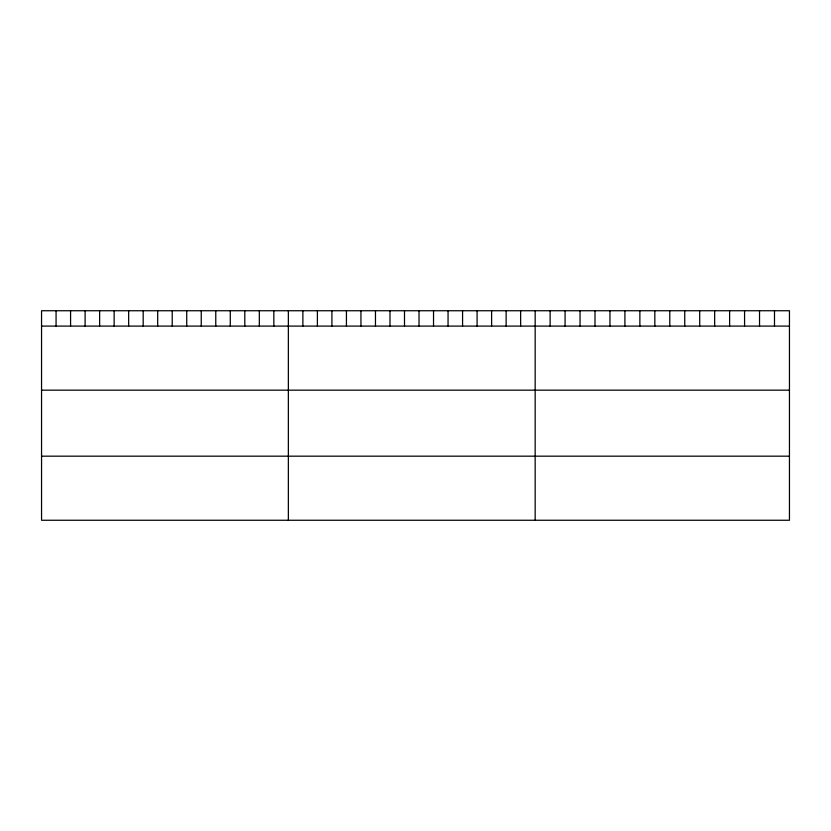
<?xml version="1.0" encoding="UTF-8"?>
<svg xmlns="http://www.w3.org/2000/svg" width="831" height="831" viewBox="0 0 831 831"><rect width="100%" height="100%" fill="white"/><g stroke="black" fill="none" stroke-linecap="round" stroke-linejoin="round"><path stroke-width="1.25" d="M789.45 326.095L789.45 520.258L41.55 520.258L41.55 310.742L789.45 310.742L789.45 326.095L41.55 326.095M41.55 390.165L789.45 390.165M41.55 456.177L789.45 456.177M774.492 310.742L774.492 326.095M759.534 310.742L759.534 326.095M744.576 310.742L744.576 326.095M729.618 310.742L729.618 326.095M714.66 310.742L714.66 326.095M699.702 310.742L699.702 326.095M684.744 310.742L684.744 326.095M669.786 310.742L669.786 326.095M654.828 310.742L654.828 326.095M639.87 310.742L639.87 326.095M624.912 310.742L624.912 326.095M609.954 310.742L609.954 326.095M594.996 310.742L594.996 326.095M580.038 310.742L580.038 326.095M565.08 310.742L565.08 326.095M550.122 310.742L550.122 326.095M535.164 310.742L535.164 520.258M520.642 310.742L520.642 326.095M506.131 310.742L506.131 326.095M491.609 310.742L491.609 326.095M477.087 310.742L477.087 326.095M462.576 310.742L462.576 326.095M448.054 310.742L448.054 326.095M433.533 310.742L433.533 326.095M419.021 310.742L419.021 326.095M404.5 310.742L404.5 326.095M389.988 310.742L389.988 326.095M375.467 310.742L375.467 326.095M360.945 310.742L360.945 326.095M346.434 310.742L346.434 326.095M331.912 310.742L331.912 326.095M317.39 310.742L317.39 326.095M302.879 310.742L302.879 326.095M288.357 310.742L288.357 520.258M273.835 310.742L273.835 326.095M259.324 310.742L259.324 326.095M244.802 310.742L244.802 326.095M230.28 310.742L230.28 326.095M215.769 310.742L215.769 326.095M201.247 310.742L201.247 326.095M186.726 310.742L186.726 326.095M172.214 310.742L172.214 326.095M157.693 310.742L157.693 326.095M143.181 310.742L143.181 326.095M128.66 310.742L128.66 326.095M114.138 310.742L114.138 326.095M99.627 310.742L99.627 326.095M85.105 310.742L85.105 326.095M70.583 310.742L70.583 326.095M56.072 310.742L56.072 326.095"/></g></svg>
